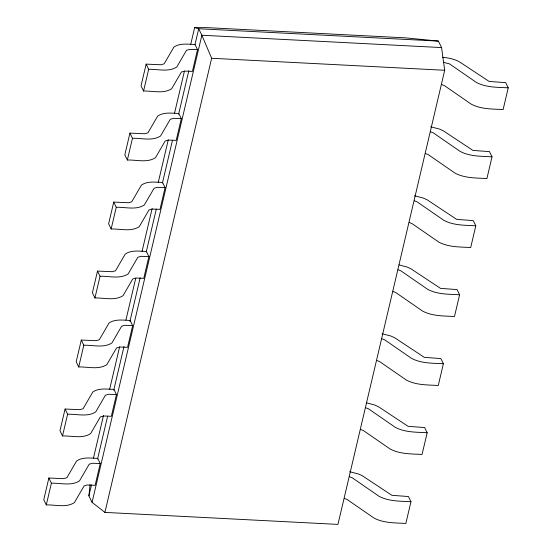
<?xml version="1.0" encoding="UTF-8"?>
<svg xmlns="http://www.w3.org/2000/svg" width="552" height="552" viewBox="0 0 552 552"><rect width="100%" height="100%" fill="white"/><g stroke="black" fill="none" stroke-linecap="round" stroke-linejoin="round"><path stroke-width="0.83" d="M190.716 44.36L194.656 27.6L207.393 27.655L405.403 37.853L438.405 41.089L441.565 47.582L444.698 70.27L337.955 524.4L104.915 512.401L92.074 502.348L88.906 495.855L90.045 484.753M48.873 478.011L43.767 499.739L46.292 504.921C55.441 504.625 66.102 507.992 74.389 502.63L84.097 485.932L87.319 484.966L95.137 485.291L100.243 463.563L97.718 458.381C90.735 458.201 82.71 456.732 76.59 461.01L66.882 477.701L63.715 478.653L48.873 478.011L51.398 483.193L46.292 504.921M65.081 409.032L59.975 430.76L62.507 435.942C71.656 435.645 82.317 439.012 90.604 433.644L100.312 416.953L103.534 415.987L111.352 416.305L116.458 394.583L113.933 389.401C106.943 389.222 98.918 387.752 92.798 392.03L83.097 408.721L79.93 409.674L65.081 409.032L67.613 414.214L62.507 435.942M81.296 340.053L76.19 361.781L78.715 366.963C87.865 366.666 98.532 370.033 106.819 364.665L116.52 347.974L119.749 347.008L127.56 347.325L132.673 325.604L130.141 320.422C123.158 320.243 115.133 318.766 109.013 323.051L99.312 339.742L96.145 340.694L81.296 340.053L83.821 345.235L78.715 366.963M97.511 271.073L92.405 292.795L94.93 297.976C104.08 297.68 114.747 301.047 123.034 295.686L132.735 278.995L135.958 278.029L143.775 278.346L148.881 256.618L146.356 251.436C139.373 251.263 131.348 249.787 125.228 254.072L115.52 270.763L112.353 271.708L97.511 271.073L100.036 276.255L94.93 297.976M113.726 202.094L108.62 223.815L111.145 228.997C120.295 228.7 130.955 232.068 139.242 226.706L148.95 210.015L152.173 209.049L159.99 209.367L165.096 187.639L162.571 182.457C155.581 182.284 147.563 180.808 141.436 185.086L131.735 201.784L128.568 202.729L113.726 202.094L116.251 207.276L111.145 228.997M129.934 133.108L124.828 154.836L127.36 160.018C136.503 159.721 147.17 163.088 155.457 157.727L165.165 141.029L168.388 140.063L176.205 140.387L181.311 118.659L178.779 113.477C171.796 113.298 163.771 111.828 157.651 116.106L147.95 132.804L144.783 133.75L129.934 133.108L132.466 138.29L127.36 160.018M146.149 64.129L141.043 85.857L143.568 91.039C152.718 90.742 163.385 94.109 171.672 88.748L181.373 72.05L184.603 71.084L192.413 71.408L197.519 49.68L194.994 44.498C188.011 44.319 179.987 42.849 173.866 47.127L164.158 63.825L160.998 64.77L146.149 64.129L148.674 69.31L143.568 91.039M93.405 458.367L103.452 415.628M109.558 389.643L119.605 346.904M125.911 320.084L135.757 278.18M142.064 251.367L152.104 208.621M158.21 182.643L168.256 139.904M174.563 113.084L184.409 71.18M88.906 495.855L91.473 484.953M97.58 458.96L107.633 416.187M113.746 390.188L123.993 346.58M129.906 321.423L140.16 277.815M146.266 251.822L156.32 209.049M162.433 183.05L172.479 140.284M178.593 114.285L188.839 70.677M194.953 44.677L198.699 28.745L438.405 41.089M92.074 502.348L201.859 35.238L198.699 28.745L194.656 27.6M104.915 512.401L211.651 58.27L201.859 35.238L441.565 47.582M349.616 471.691L358.421 473.968L362.271 475.721L391.865 495.31L408.432 496.531L410.957 501.713L405.851 523.434C395.149 522.834 383.771 523.213 374.008 518.059L347.098 499.477L344.372 498.449M366.673 402.877L374.635 404.989L378.486 406.741L408.073 426.33L424.64 427.552L427.172 432.733L422.066 454.455C411.364 453.854 399.986 454.234 390.223 449.08L363.313 430.498L360.58 429.47M382.046 333.732L390.844 336.002L394.701 337.762L424.288 357.351L440.855 358.565L443.38 363.747L438.274 385.475C427.579 384.875 416.201 385.255 406.431 380.093L379.528 361.519L376.795 360.49M399.096 264.919L407.059 267.023L410.916 268.783L440.503 288.372L457.07 289.586L459.595 294.768L454.489 316.496C443.787 315.896 432.409 316.275 422.646 311.114L395.736 292.539L393.01 291.504M414.469 195.767L423.274 198.044L427.124 199.803L456.711 219.392L473.285 220.607L475.81 225.789L470.704 247.517C460.002 246.916 448.624 247.296 438.861 242.135L411.951 223.553L409.225 222.525M430.684 126.787L439.489 129.065L443.339 130.824L472.926 150.413L489.493 151.627L492.025 156.809L486.919 178.537C476.217 177.93 464.839 178.31 455.076 173.155L428.166 154.574L425.433 153.546M442.649 57.298C449.176 57.932 455.98 59.305 461.431 63.135L489.141 81.434L505.708 82.648L508.233 87.83L503.127 109.558C492.432 108.951 481.054 109.33 471.284 104.176L444.381 85.594L441.648 84.566M197.519 49.68L189.709 49.363L186.479 50.329L176.778 67.02C168.491 72.381 157.824 69.014 148.674 69.31M211.651 58.27L444.698 70.27M508.233 87.83C497.538 87.23 486.16 87.609 476.39 82.448L449.487 63.866L443.47 62.348M181.311 118.659L173.494 118.342L170.271 119.308L160.563 135.999C152.276 141.36 141.616 137.993 132.466 138.29M492.025 156.809C481.323 156.209 469.945 156.589 460.182 151.427L433.272 132.853L430.539 131.818M165.096 187.639L157.279 187.321L154.056 188.287L144.348 204.978C136.061 210.346 125.401 206.979 116.251 207.276M475.81 225.789C465.108 225.188 453.73 225.568 443.967 220.407L417.057 201.832L414.331 200.804M148.881 256.618L141.064 256.3L137.841 257.267L128.14 273.958C119.853 279.326 109.186 275.959 100.036 276.255M459.595 294.768C448.893 294.168 437.522 294.547 427.752 289.393L400.849 270.811L398.116 269.783M132.673 325.604L124.855 325.28L121.626 326.246L111.925 342.944C103.638 348.305 92.971 344.938 83.821 345.235M443.38 363.747C432.685 363.147 421.307 363.526 411.544 358.372L384.634 339.79L381.901 338.762M116.458 394.583L108.64 394.259L105.418 395.225L95.71 411.923C87.423 417.284 76.762 413.917 67.613 414.214M427.172 432.733C416.47 432.126 405.092 432.506 395.329 427.351L368.419 408.77L365.686 407.742M100.243 463.563L92.425 463.238L89.203 464.204L79.502 480.902C71.208 486.264 60.547 482.897 51.398 483.193M410.957 501.713C400.255 501.106 388.877 501.485 379.114 496.331L352.204 477.749L349.478 476.721"/></g></svg>
